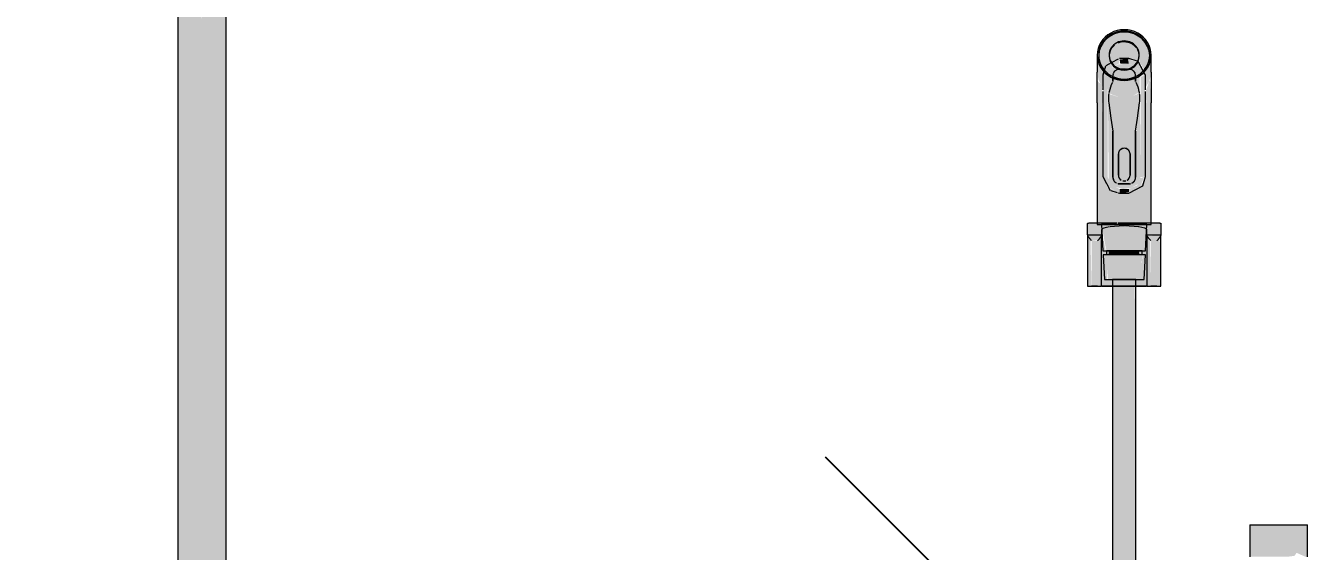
# Model space of a CAD drawing. Header units: metres. Extents: x 147 to 427, y -16 to 162.
# Drawn here: x 389.486 to 390.15, y 0.531 to 0.803 of the extents above; entities that cross this region are included whole.
import ezdxf

# ---------------------------------------------------------------- set-up
doc = ezdxf.new("R2010")
doc.units = ezdxf.units.M
for name, color, linetype, lineweight in [('A-ANNO-DIMS', 7, 'Continuous', 5), ('A-ANNO-DIMS-50', 7, 'Continuous', 5), ('P-PIPE', 7, 'Continuous', 5), ('P-SANR-FIXT', 7, 'Continuous', 5)]:
    doc.layers.add(name, color=color, linetype=linetype, lineweight=lineweight)
doc.styles.add('Century Gothic', font='GOTHIC.TTF', dxfattribs={"height": 0.05})
doc.styles.add('Century Gothic_1', font='GOTHIC.TTF', dxfattribs={"height": 0.075})
doc.dimstyles.new('Setores_1_5', dxfattribs={"dimscale": 0.3048, "dimtxt": 0.078313, "dimasz": 0.520833, "dimexe": 0.393701, "dimexo": 0.246063, "dimgap": 0.287073, "dimtad": 1, "dimrnd": 0.01, "dimzin": 0, "dimdsep": 46, "dimtxsty": 'Century Gothic_1', "dimblk1": 'OBLIQUE', "dimblk2": 'OBLIQUE', "dimsah": 1, "dimcen": 0.09, "dimazin": 0, "dimtfac": 1, "dimtdec": 4, "dimtix": 1, "dimtmove": 0, "dimatfit": 3, "dimfxl": 1, "dimtvp": 1, "dimtolj": 1, "dimtzin": 0, "dimarcsym": 2})
doc.dimstyles.new('Setores_1_mm', dxfattribs={"dimscale": 0.3048, "dimtxt": 0.052208, "dimasz": 0.520833, "dimexe": 0.393701, "dimexo": 0.246063, "dimgap": 0.287073, "dimtad": 1, "dimrnd": 0.01, "dimzin": 0, "dimdsep": 46, "dimtxsty": 'Century Gothic', "dimblk1": 'OBLIQUE', "dimblk2": 'OBLIQUE', "dimsah": 1, "dimcen": 0.09, "dimazin": 0, "dimtfac": 1, "dimtdec": 4, "dimtix": 1, "dimtmove": 0, "dimatfit": 3, "dimfxl": 1, "dimtvp": 1, "dimtolj": 1, "dimtzin": 0, "dimarcsym": 2})

# ---------------------------------------------------------------- blocks, each defined once
blk = doc.blocks.new('UT_Ducha higiênica - UT_Ducha higiênica-V228-HH')
at = {"layer": 'P-SANR-FIXT', "true_color": 0xf0f1f7, "transparency": 33554598}
h = blk.add_hatch(color=7, dxfattribs=at)
h.paths.add_polyline_path([(-163.13007, 0.77477), (-163.12466, 0.77591), (-163.12748, 0.7753), (-163.13209, 0.77523), (-163.13469, 0.77587), (-163.13126, 0.77492)])
h.paths.add_polyline_path([(-163.14038, 0.77913), (-163.1404, 0.77981), (-163.14219, 0.7827), (-163.14292, 0.78471), (-163.14311, 0.78931), (-163.14219, 0.79264), (-163.14044, 0.79547), (-163.13788, 0.79783), (-163.13481, 0.79943), (-163.13209, 0.80011), (-163.12804, 0.80011), (-163.12505, 0.79932), (-163.12173, 0.79745), (-163.11932, 0.79502), (-163.11823, 0.7933), (-163.117, 0.78915), (-163.11691, 0.78688), (-163.11794, 0.7827), (-163.11607, 0.78793), (-163.11737, 0.7932), (-163.1186, 0.79532), (-163.12149, 0.79818), (-163.12466, 0.79994), (-163.12804, 0.80083), (-163.13211, 0.80083), (-163.13559, 0.79989), (-163.13864, 0.79818), (-163.1408, 0.79621), (-163.14285, 0.79301), (-163.14387, 0.78931), (-163.14399, 0.78741), (-163.14285, 0.78284), (-163.14105, 0.77995), (-163.1404, 0.77915)])
h.paths.add_polyline_path([(-163.13684, 0.7843), (-163.13209, 0.78599), (-163.12616, 0.78542), (-163.1233, 0.78476), (-163.12232, 0.78746), (-163.12252, 0.78886), (-163.12391, 0.79184), (-163.12616, 0.79377), (-163.13007, 0.79475), (-163.13397, 0.79377), (-163.13683, 0.79108), (-163.13783, 0.78776), (-163.13696, 0.78471)])
h = blk.add_hatch(color=7, dxfattribs=at)
h.paths.add_polyline_path([(-163.13007, 0.77549), (-163.12454, 0.77673), (-163.12419, 0.77731), (-163.12465, 0.77903), (-163.12644, 0.78051), (-163.12764, 0.78048), (-163.13007, 0.78007), (-163.13422, 0.78029), (-163.13565, 0.77862), (-163.13594, 0.77687), (-163.13136, 0.77565), (-163.13027, 0.77551)])
h.paths.add_polyline_path([(-163.14007, 0.77992), (-163.13788, 0.7839), (-163.13726, 0.78471), (-163.13788, 0.78741), (-163.13683, 0.7916), (-163.13326, 0.79456), (-163.13189, 0.79502), (-163.12664, 0.79447), (-163.1251, 0.79329), (-163.12303, 0.79063), (-163.12225, 0.78741), (-163.12225, 0.7839), (-163.1213, 0.78301), (-163.11973, 0.78032), (-163.11794, 0.78321), (-163.11728, 0.78471), (-163.1171, 0.78931), (-163.11771, 0.7916), (-163.11974, 0.79502), (-163.12212, 0.79723), (-163.12477, 0.7987), (-163.12804, 0.7996), (-163.13209, 0.7996), (-163.13559, 0.79861), (-163.13801, 0.79723), (-163.14082, 0.7945), (-163.14219, 0.79213), (-163.14304, 0.78931), (-163.14323, 0.78741), (-163.14219, 0.78321), (-163.1404, 0.78032)])
for points in [[(-163.12071, 0.79621), (-163.12071, 0.79672), (-163.12532, 0.79943), (-163.12804, 0.80011), (-163.13232, 0.80008), (-163.13559, 0.79912), (-163.13788, 0.79783), (-163.13643, 0.79828), (-163.13209, 0.7996), (-163.12804, 0.7996), (-163.12477, 0.7987), (-163.12212, 0.79723), (-163.12102, 0.79643)], [(-163.12804, 0.78343), (-163.12764, 0.78343), (-163.12804, 0.78599), (-163.13249, 0.78569), (-163.13209, 0.78343), (-163.12919, 0.78343)], [(-163.13863, 0.72468), (-163.13863, 0.77731), (-163.14113, 0.77734), (-163.14074, 0.72477), (-163.13928, 0.72468)], [(-163.1384, 0.77788), (-163.13871, 0.77862), (-163.13863, 0.77805)], [(-163.13553, 0.78218), (-163.13513, 0.78266), (-163.13623, 0.78301), (-163.13559, 0.78222)], [(-163.12712, 0.78068), (-163.12471, 0.78222), (-163.12549, 0.78222), (-163.12819, 0.78083), (-163.13349, 0.78138), (-163.13188, 0.78075), (-163.12764, 0.78075)], [(-163.1246, 0.78218), (-163.1233, 0.78374), (-163.12392, 0.78374), (-163.12465, 0.7822)], [(-163.12174, 0.77788), (-163.11993, 0.77957), (-163.12046, 0.77943), (-163.12177, 0.77796)], [(-163.1215, 0.72468), (-163.119, 0.72488), (-163.11934, 0.77742), (-163.1215, 0.77664), (-163.1215, 0.72468)], [(-163.13007, 0.7165), (-163.12764, 0.71685), (-163.12764, 0.71856), (-163.13249, 0.71856), (-163.13249, 0.7165), (-163.13098, 0.7165)], [(-163.13269, 0.7), (-163.11607, 0.70048), (-163.11655, 0.70094), (-163.14407, 0.70048), (-163.14359, 0.7), (-163.13326, 0.7)], [(-163.11864, 0.69783), (-163.11859, 0.7), (-163.14176, 0.69953), (-163.14144, 0.69786), (-163.13839, 0.69872), (-163.13269, 0.69925), (-163.12273, 0.69888), (-163.1187, 0.69786)], [(-163.14902, 0.66817), (-163.14702, 0.66817), (-163.14754, 0.6923), (-163.14902, 0.69391), (-163.14902, 0.69092)], [(-163.14384, 0.66817), (-163.14384, 0.69166), (-163.14702, 0.69166), (-163.14702, 0.66817)], [(-163.14384, 0.66817), (-163.14184, 0.66817), (-163.14239, 0.69351), (-163.14384, 0.69092)], [(-163.14184, 0.66817), (-163.13607, 0.66817), (-163.13612, 0.67161), (-163.13898, 0.67161), (-163.13898, 0.68434), (-163.13806, 0.68434), (-163.13839, 0.68639), (-163.13966, 0.6865), (-163.14184, 0.69738), (-163.14184, 0.68639)], [(-163.11829, 0.66817), (-163.11872, 0.69738), (-163.12086, 0.68639), (-163.12208, 0.68639), (-163.12174, 0.68434), (-163.12058, 0.68434), (-163.12164, 0.67161), (-163.12407, 0.67161), (-163.12407, 0.66817), (-163.11859, 0.66817)], [(-163.11829, 0.66817), (-163.11629, 0.66817), (-163.11681, 0.6923), (-163.11829, 0.69391), (-163.11829, 0.69092)], [(-163.11311, 0.66817), (-163.11311, 0.69166), (-163.11629, 0.69166), (-163.11629, 0.66817)], [(-163.11311, 0.66817), (-163.11111, 0.66817), (-163.11166, 0.69351), (-163.11311, 0.69092)], [(-163.13806, 0.68434), (-163.13007, 0.68434), (-163.13007, 0.68639), (-163.13806, 0.68639)], [(-163.12582, 0.68434), (-163.12208, 0.68434), (-163.12233, 0.68639), (-163.13007, 0.68639), (-163.13004, 0.68434), (-163.12584, 0.68434)]]:
    blk.add_hatch(color=7, dxfattribs=at).paths.add_polyline_path(points)
h = blk.add_hatch(color=7, dxfattribs=at)
h.paths.add_polyline_path([(-163.13007, 0.77498), (-163.12471, 0.77615), (-163.12699, 0.77587), (-163.13209, 0.77574), (-163.13559, 0.77673), (-163.13105, 0.7751)])
h.paths.add_polyline_path([(-163.1402, 0.77957), (-163.1404, 0.78032), (-163.14219, 0.78321), (-163.14285, 0.78471), (-163.14202, 0.78231), (-163.1404, 0.77981)])
h.paths.add_polyline_path([(-163.11993, 0.77957), (-163.11794, 0.7827), (-163.11718, 0.78495), (-163.11794, 0.78321), (-163.11973, 0.78032), (-163.12007, 0.77992)])
h.paths.add_polyline_path([(-163.13783, 0.78776), (-163.13683, 0.79108), (-163.1339, 0.7938), (-163.13007, 0.79475), (-163.12616, 0.79377), (-163.1233, 0.79108), (-163.12454, 0.79276), (-163.12737, 0.79475), (-163.12804, 0.79502), (-163.13349, 0.79447), (-163.13503, 0.79329), (-163.13732, 0.79048), (-163.13788, 0.78793)])
h = blk.add_hatch(color=7, dxfattribs=at)
h.paths.add_polyline_path([(-163.13007, 0.76592), (-163.13007, 0.77477), (-163.13416, 0.7754), (-163.13594, 0.7761), (-163.13612, 0.77367), (-163.13789, 0.76827), (-163.13594, 0.76724), (-163.1328, 0.76625)])
h.paths.add_polyline_path([(-163.14113, 0.7712), (-163.14058, 0.77862), (-163.1408, 0.77964), (-163.14285, 0.78284), (-163.14362, 0.78471), (-163.14407, 0.78419), (-163.14352, 0.77551), (-163.14184, 0.77207)])
h = blk.add_hatch(color=7, dxfattribs=at)
h.paths.add_polyline_path([(-163.13863, 0.77731), (-163.1388, 0.77817), (-163.1404, 0.77909), (-163.1408, 0.77742), (-163.13928, 0.77732)])
h.paths.add_polyline_path([(-163.13823, 0.77827), (-163.13617, 0.78192), (-163.13566, 0.7823), (-163.13761, 0.784), (-163.13883, 0.78301), (-163.13978, 0.77956), (-163.13859, 0.77853)])
h.paths.add_polyline_path([(-163.1349, 0.78244), (-163.13249, 0.7837), (-163.13279, 0.78587), (-163.13645, 0.7839), (-163.13509, 0.78262)])
h = blk.add_hatch(color=7, dxfattribs=at)
h.paths.add_polyline_path([(-163.13007, 0.76592), (-163.12644, 0.76636), (-163.12223, 0.76861), (-163.12253, 0.76969), (-163.12419, 0.7754), (-163.12466, 0.77591), (-163.1284, 0.77498), (-163.13007, 0.77477), (-163.13007, 0.76625)])
h.paths.add_polyline_path([(-163.119, 0.7712), (-163.11741, 0.77369), (-163.11642, 0.77653), (-163.11607, 0.78135), (-163.11654, 0.78452), (-163.11909, 0.77995), (-163.11955, 0.77862), (-163.119, 0.77653), (-163.119, 0.77249)])
h = blk.add_hatch(color=7, dxfattribs=at)
h.paths.add_polyline_path([(-163.1215, 0.77731), (-163.11911, 0.77752), (-163.12033, 0.77908), (-163.1215, 0.77732)])
h.paths.add_polyline_path([(-163.1219, 0.77827), (-163.12017, 0.78017), (-163.12225, 0.7839), (-163.12333, 0.78371), (-163.12441, 0.7821), (-163.12306, 0.78106), (-163.122, 0.7785)])
h.paths.add_polyline_path([(-163.12515, 0.7824), (-163.124, 0.78361), (-163.12353, 0.78439), (-163.12764, 0.78569), (-163.12764, 0.78343), (-163.12595, 0.78273)])
h = blk.add_hatch(color=7, dxfattribs=at)
h.paths.add_polyline_path([(-163.13007, 0.71856), (-163.12629, 0.71911), (-163.12307, 0.72091), (-163.1215, 0.72483), (-163.12208, 0.77763), (-163.12419, 0.7754), (-163.12402, 0.77367), (-163.1222, 0.76737), (-163.12247, 0.76009), (-163.12419, 0.74479), (-163.12465, 0.72296), (-163.12656, 0.72143), (-163.12764, 0.72124), (-163.13422, 0.7217), (-163.13548, 0.72296), (-163.13594, 0.72468), (-163.13621, 0.75006), (-163.13801, 0.76478), (-163.1376, 0.76969), (-163.13594, 0.7754), (-163.1364, 0.77653), (-163.13863, 0.77731), (-163.13806, 0.7233), (-163.13683, 0.72035), (-163.1311, 0.71856)])
h.paths.add_polyline_path([(-163.12419, 0.77687), (-163.1219, 0.77827), (-163.12345, 0.7817), (-163.12465, 0.78214), (-163.12616, 0.78039), (-163.1252, 0.77974), (-163.12428, 0.778), (-163.12419, 0.77716)])
h.paths.add_polyline_path([(-163.13594, 0.77687), (-163.13548, 0.77903), (-163.13369, 0.78051), (-163.13349, 0.78087), (-163.13683, 0.78164), (-163.13806, 0.77815), (-163.13643, 0.77706)])
h.paths.add_polyline_path([(-163.13209, 0.78083), (-163.127, 0.7814), (-163.12515, 0.7824), (-163.12804, 0.78343), (-163.13352, 0.78301), (-163.13467, 0.78222), (-163.13265, 0.78106), (-163.13249, 0.78099)])
h = blk.add_hatch(color=7, dxfattribs=at)
h.paths.add_polyline_path([(-163.13594, 0.77635), (-163.13643, 0.77706), (-163.1364, 0.77653)])
h.paths.add_polyline_path([(-163.12419, 0.77635), (-163.12174, 0.77788), (-163.122, 0.7782), (-163.12419, 0.77653)])
h = blk.add_hatch(color=7, dxfattribs=at)
h.paths.add_polyline_path([(-163.14405, 0.7631), (-163.14113, 0.7631), (-163.14154, 0.7717), (-163.14248, 0.77316), (-163.14343, 0.77401), (-163.14403, 0.77475), (-163.14403, 0.76625)])
h.paths.add_polyline_path([(-163.13284, 0.7631), (-163.13007, 0.7631), (-163.13007, 0.76592), (-163.13397, 0.76647), (-163.13793, 0.76768), (-163.13789, 0.7631), (-163.13326, 0.7631)])
h = blk.add_hatch(color=7, dxfattribs=at)
h.paths.add_polyline_path([(-163.11608, 0.7631), (-163.11661, 0.77391), (-163.1169, 0.77487), (-163.119, 0.76903), (-163.11859, 0.7631), (-163.11612, 0.7631)])
h.paths.add_polyline_path([(-163.12656, 0.7631), (-163.12207, 0.7631), (-163.12224, 0.76827), (-163.12394, 0.76734), (-163.12733, 0.76625), (-163.13007, 0.76592), (-163.13007, 0.7631), (-163.1273, 0.7631)])
h = blk.add_hatch(color=7, dxfattribs=at)
h.paths.add_polyline_path([(-163.13706, 0.70094), (-163.13007, 0.70094), (-163.13007, 0.7165), (-163.13369, 0.71706), (-163.13871, 0.71913), (-163.14113, 0.72488), (-163.14154, 0.7631), (-163.14405, 0.7631), (-163.14359, 0.70094), (-163.13707, 0.70094)])
h.paths.add_polyline_path([(-163.13007, 0.72124), (-163.13007, 0.7631), (-163.13806, 0.7631), (-163.13594, 0.74479), (-163.13548, 0.72296), (-163.13358, 0.72143), (-163.13249, 0.72124), (-163.13125, 0.72124)])
h = blk.add_hatch(color=7, dxfattribs=at)
h.paths.add_polyline_path([(-163.11909, 0.72483), (-163.11939, 0.72466), (-163.11911, 0.72478)])
h.paths.add_polyline_path([(-163.11654, 0.70094), (-163.11607, 0.70142), (-163.11654, 0.7631), (-163.119, 0.7631), (-163.11941, 0.72403), (-163.12229, 0.71852), (-163.12764, 0.7165), (-163.13007, 0.7165), (-163.13001, 0.70094), (-163.11654, 0.70094)])
h.paths.add_polyline_path([(-163.12764, 0.72124), (-163.12592, 0.7217), (-163.12465, 0.72296), (-163.12419, 0.72468), (-163.12393, 0.75006), (-163.12224, 0.7631), (-163.13007, 0.7631), (-163.13007, 0.72124), (-163.12889, 0.72124)])
h = blk.add_hatch(color=7, dxfattribs=at)
h.paths.add_polyline_path([(-163.13249, 0.7163), (-163.13839, 0.71961), (-163.13701, 0.71817), (-163.13269, 0.71638)])
h.paths.add_polyline_path([(-163.13249, 0.7165), (-163.13269, 0.71864), (-163.13707, 0.72091), (-163.13863, 0.72468), (-163.14074, 0.72466), (-163.13741, 0.71878), (-163.13269, 0.71659)])
h = blk.add_hatch(color=7, dxfattribs=at)
h.paths.add_polyline_path([(-163.122, 0.71911), (-163.11973, 0.72474), (-163.12174, 0.7241), (-163.1233, 0.72035), (-163.12764, 0.71856), (-163.12745, 0.71659), (-163.12207, 0.71908)])
h.paths.add_polyline_path([(-163.12764, 0.7163), (-163.12123, 0.71958), (-163.122, 0.71911), (-163.12745, 0.7164)])
h = blk.add_hatch(color=7, dxfattribs=at)
h.paths.add_polyline_path([(-163.14195, 0.69464), (-163.14184, 0.69464), (-163.14219, 0.7), (-163.14407, 0.70048), (-163.14407, 0.70094), (-163.14902, 0.70061), (-163.14902, 0.69464), (-163.14219, 0.69464)])
h.paths.add_polyline_path([(-163.11805, 0.69464), (-163.11111, 0.69464), (-163.11111, 0.70061), (-163.11607, 0.70094), (-163.11654, 0.7), (-163.11837, 0.69953), (-163.11829, 0.69738), (-163.11818, 0.69464)])
h = blk.add_hatch(color=7, dxfattribs=at)
h.paths.add_polyline_path([(-163.13326, 0.66817), (-163.13007, 0.66817), (-163.13007, 0.68434), (-163.13955, 0.68434), (-163.13849, 0.67161), (-163.13607, 0.67161), (-163.13583, 0.66817), (-163.13407, 0.66817)])
h.paths.add_polyline_path([(-163.13307, 0.68639), (-163.13007, 0.68639), (-163.13007, 0.6993), (-163.13927, 0.69858), (-163.14144, 0.69751), (-163.13927, 0.68639), (-163.13311, 0.68639)])
h = blk.add_hatch(color=7, dxfattribs=at)
h.paths.add_polyline_path([(-163.12634, 0.66817), (-163.12407, 0.66817), (-163.12402, 0.67161), (-163.12116, 0.67161), (-163.12086, 0.68434), (-163.13007, 0.68434), (-163.13006, 0.66817), (-163.12702, 0.66817)])
h.paths.add_polyline_path([(-163.12233, 0.68639), (-163.12047, 0.6865), (-163.1187, 0.69786), (-163.12174, 0.69872), (-163.12745, 0.69925), (-163.13007, 0.69894), (-163.13004, 0.68639), (-163.12273, 0.68639)])
h = blk.add_hatch(color=7, dxfattribs=at)
h.paths.add_polyline_path([(-163.14702, 0.69166), (-163.14343, 0.69217), (-163.14219, 0.69453), (-163.14895, 0.69426), (-163.14741, 0.69214)])
h.paths.add_polyline_path([(-163.11311, 0.69166), (-163.11139, 0.69453), (-163.11806, 0.69398), (-163.11629, 0.69166)])
at = {"layer": 'P-SANR-FIXT', "true_color": 0xf4f4f4, "transparency": 33554598}
h = blk.add_hatch(color=7, dxfattribs=at)
h.paths.add_polyline_path([(-163.13607, 0.1), (-163.12407, 0.1), (-163.12462, 0.1875), (-163.13607, 0.1875), (-163.13607, 0.12592)])
h.paths.add_polyline_path([(-163.12518, 0.2125), (-163.12407, 0.2125), (-163.12457, 0.66817), (-163.13607, 0.66817), (-163.13572, 0.2125), (-163.12531, 0.2125)])
for points in [[(-163.05757, 0.52784), (-163.05007, 0.52784), (-163.05007, 0.54431), (-163.06498, 0.54431), (-163.06453, 0.52784), (-163.05798, 0.52784)], [(-163.04527, 0.52784), (-163.04184, 0.52825), (-163.04075, 0.52984), (-163.03624, 0.52784), (-163.03515, 0.52784), (-163.03515, 0.54431), (-163.05007, 0.54431), (-163.05007, 0.52784), (-163.04555, 0.52784)]]:
    blk.add_hatch(color=7, dxfattribs=at).paths.add_polyline_path(points)
at = {"layer": 'P-SANR-FIXT'}
for p, q in [((-163.14407, 0.78793), (-163.14407, 0.77907)), ((-163.13788, 0.78793), (-163.13788, 0.78741)), ((-163.12225, 0.78741), (-163.12225, 0.78793)), ((-163.11607, 0.77907), (-163.11607, 0.78793)), ((-163.13249, 0.78075), (-163.12764, 0.78075)), ((-163.14407, 0.7631), (-163.14407, 0.7)), ((-163.11607, 0.7), (-163.11607, 0.7631)), ((-163.14902, 0.69464), (-163.14902, 0.70061)), ((-163.14702, 0.70094), (-163.14407, 0.70094)), ((-163.14407, 0.7), (-163.13007, 0.7)), ((-163.14184, 0.7), (-163.14113, 0.68639)), ((-163.14154, 0.69781), (-163.14184, 0.69738)), ((-163.13007, 0.7), (-163.11607, 0.7)), ((-163.119, 0.68639), (-163.11829, 0.7)), ((-163.11829, 0.69738), (-163.11859, 0.69781)), ((-163.11607, 0.70094), (-163.11311, 0.70094)), ((-163.11111, 0.70061), (-163.11111, 0.69464)), ((-163.14902, 0.69464), (-163.14902, 0.69459)), ((-163.14902, 0.69464), (-163.14184, 0.69464)), ((-163.14902, 0.69453), (-163.14902, 0.66817)), ((-163.14184, 0.69738), (-163.14184, 0.69464)), ((-163.14184, 0.69459), (-163.14184, 0.69464)), ((-163.14184, 0.66817), (-163.14184, 0.69453)), ((-163.11829, 0.69464), (-163.11829, 0.69738)), ((-163.11829, 0.69464), (-163.11829, 0.69459)), ((-163.11829, 0.69464), (-163.11111, 0.69464)), ((-163.11829, 0.69453), (-163.11829, 0.66817)), ((-163.11111, 0.69459), (-163.11111, 0.69464)), ((-163.11111, 0.66817), (-163.11111, 0.69453)), ((-163.14113, 0.68639), (-163.13007, 0.68639)), ((-163.14102, 0.68434), (-163.14036, 0.67161)), ((-163.13007, 0.68434), (-163.14102, 0.68434)), ((-163.13929, 0.68639), (-163.13929, 0.68434)), ((-163.13007, 0.68639), (-163.119, 0.68639)), ((-163.11911, 0.68434), (-163.13007, 0.68434)), ((-163.12084, 0.68434), (-163.12084, 0.68639)), ((-163.11978, 0.67161), (-163.11911, 0.68434)), ((-163.14036, 0.67161), (-163.13007, 0.67161)), ((-163.13607, 0.67161), (-163.13607, 0.1)), ((-163.13007, 0.67161), (-163.11978, 0.67161)), ((-163.12407, 0.1), (-163.12407, 0.67161)), ((-163.14902, 0.66817), (-163.14702, 0.66817)), ((-163.14384, 0.66817), (-163.14702, 0.66817)), ((-163.14384, 0.66817), (-163.14184, 0.66817)), ((-163.13608, 0.66817), (-163.14184, 0.66817)), ((-163.11829, 0.66817), (-163.12406, 0.66817)), ((-163.11829, 0.66817), (-163.11629, 0.66817)), ((-163.11311, 0.66817), (-163.11629, 0.66817)), ((-163.11311, 0.66817), (-163.11111, 0.66817)), ((-163.06498, 0.54431), (-163.06498, 0.52784)), ((-163.06498, 0.54431), (-163.05007, 0.54431)), ((-163.05007, 0.54431), (-163.03515, 0.54431)), ((-163.03515, 0.52784), (-163.03515, 0.54431))]:
    blk.add_line(p, q, dxfattribs=at)
at = {"layer": 'P-SANR-FIXT', "color": 253, "true_color": 0x9c9ca0}
for p, q in [((-163.13687, 0.78382), (-163.13965, 0.78234)), ((-163.13326, 0.78573), (-163.1365, 0.78401)), ((-163.12764, 0.78614), (-163.13249, 0.78614)), ((-163.12327, 0.78481), (-163.12764, 0.78614)), ((-163.1202, 0.77976), (-163.12281, 0.78467)), ((-163.14057, 0.77936), (-163.14113, 0.77752)), ((-163.14113, 0.77752), (-163.14113, 0.76988)), ((-163.1397, 0.78219), (-163.14031, 0.78021)), ((-163.13594, 0.77731), (-163.13594, 0.77721)), ((-163.119, 0.77752), (-163.11982, 0.77905)), ((-163.119, 0.76988), (-163.119, 0.77752)), ((-163.13594, 0.77413), (-163.13594, 0.7761)), ((-163.13594, 0.7757), (-163.13594, 0.77413)), ((-163.12419, 0.7761), (-163.12419, 0.77413)), ((-163.12419, 0.77413), (-163.12419, 0.7757)), ((-163.14113, 0.76903), (-163.14113, 0.76648)), ((-163.14113, 0.76625), (-163.14113, 0.72488)), ((-163.119, 0.76648), (-163.119, 0.76903)), ((-163.119, 0.72488), (-163.119, 0.76625)), ((-163.13594, 0.74841), (-163.13594, 0.72451)), ((-163.13594, 0.72468), (-163.13594, 0.74841)), ((-163.12419, 0.72451), (-163.12419, 0.74841)), ((-163.12419, 0.74841), (-163.12419, 0.72468)), ((-163.13308, 0.73668), (-163.13308, 0.73659)), ((-163.13308, 0.72567), (-163.13308, 0.73668)), ((-163.13308, 0.73659), (-163.13308, 0.72559)), ((-163.12705, 0.73659), (-163.12705, 0.73668)), ((-163.12705, 0.73668), (-163.12705, 0.72567)), ((-163.12705, 0.72559), (-163.12705, 0.73659)), ((-163.14113, 0.72488), (-163.13732, 0.71773)), ((-163.13701, 0.71764), (-163.13366, 0.71662)), ((-163.12764, 0.72124), (-163.13249, 0.72124)), ((-163.13249, 0.72114), (-163.13128, 0.72115)), ((-163.13124, 0.72115), (-163.13007, 0.72116)), ((-163.13007, 0.72116), (-163.12889, 0.72115)), ((-163.12885, 0.72115), (-163.12764, 0.72114)), ((-163.13326, 0.7165), (-163.13249, 0.71626)), ((-163.13249, 0.71626), (-163.12764, 0.71626)), ((-163.14407, 0.7), (-163.14219, 0.7)), ((-163.14359, 0.70094), (-163.14221, 0.70094)), ((-163.14219, 0.70094), (-163.14, 0.70094)), ((-163.13401, 0.7), (-163.14184, 0.7)), ((-163.13996, 0.70094), (-163.13711, 0.70094)), ((-163.13706, 0.70094), (-163.13374, 0.70094)), ((-163.13007, 0.7), (-163.13356, 0.7)), ((-163.13326, 0.70094), (-163.13012, 0.70094)), ((-163.11829, 0.7), (-163.13007, 0.7)), ((-163.13001, 0.70094), (-163.12644, 0.70094)), ((-163.1264, 0.70094), (-163.12307, 0.70094)), ((-163.12303, 0.70094), (-163.12017, 0.70094)), ((-163.12014, 0.70094), (-163.11795, 0.70094)), ((-163.11794, 0.7), (-163.11607, 0.7)), ((-163.11792, 0.70094), (-163.11655, 0.70094)), ((-163.14902, 0.66817), (-163.14702, 0.66817)), ((-163.14702, 0.66817), (-163.14384, 0.66817)), ((-163.14144, 0.66817), (-163.13607, 0.66817)), ((-163.12407, 0.66817), (-163.1187, 0.66817)), ((-163.11629, 0.66817), (-163.11311, 0.66817)), ((-163.11311, 0.66817), (-163.11111, 0.66817))]:
    blk.add_line(p, q, dxfattribs=at)
at = {"layer": 'P-SANR-FIXT', "color": 254, "true_color": 0xd2d3d8}
for p, q in [((-163.12419, 0.77721), (-163.12419, 0.77731)), ((-163.14902, 0.69459), (-163.14902, 0.69453)), ((-163.11829, 0.69459), (-163.11829, 0.69453))]:
    blk.add_line(p, q, dxfattribs=at)
at = {"layer": 'P-SANR-FIXT', "color": 254, "true_color": 0xd5d5d6}
for p, q in [((-163.14189, 0.7), (-163.13007, 0.7)), ((-163.13401, 0.7), (-163.14184, 0.7)), ((-163.13007, 0.7), (-163.13356, 0.7)), ((-163.13007, 0.7), (-163.11824, 0.7)), ((-163.11829, 0.7), (-163.13007, 0.7))]:
    blk.add_line(p, q, dxfattribs=at)
at = {"layer": 'P-SANR-FIXT', "color": 253, "true_color": 0x9e9e9e}
for p, q in [((-163.12745, 0.69925), (-163.13007, 0.6993)), ((-163.13965, 0.68639), (-163.13854, 0.68639)), ((-163.13852, 0.68434), (-163.13955, 0.68434)), ((-163.13007, 0.68639), (-163.13929, 0.68639)), ((-163.13007, 0.68434), (-163.13929, 0.68434)), ((-163.12084, 0.68639), (-163.13007, 0.68639)), ((-163.12084, 0.68434), (-163.13007, 0.68434)), ((-163.12058, 0.68434), (-163.12161, 0.68434)), ((-163.12159, 0.68639), (-163.12049, 0.68639)), ((-163.13898, 0.67161), (-163.13674, 0.67161)), ((-163.13007, 0.67161), (-163.13607, 0.67161)), ((-163.12407, 0.67161), (-163.13007, 0.67161)), ((-163.1234, 0.67161), (-163.12116, 0.67161)), ((-163.1353, 0.66817), (-163.13587, 0.66817)), ((-163.13435, 0.66817), (-163.13529, 0.66817)), ((-163.13311, 0.66817), (-163.13434, 0.66817)), ((-163.13164, 0.66817), (-163.13307, 0.66817)), ((-163.13007, 0.66817), (-163.13163, 0.66817)), ((-163.12851, 0.66817), (-163.13006, 0.66817)), ((-163.12707, 0.66817), (-163.1285, 0.66817)), ((-163.12579, 0.66817), (-163.12702, 0.66817)), ((-163.12484, 0.66817), (-163.12578, 0.66817)), ((-163.12427, 0.66817), (-163.12484, 0.66817)), ((-163.06498, 0.54431), (-163.05007, 0.54431)), ((-163.05007, 0.54431), (-163.04446, 0.54431)), ((-163.04436, 0.54431), (-163.03515, 0.54431))]:
    blk.add_line(p, q, dxfattribs=at)
at = {"layer": 'P-SANR-FIXT', "color": 254, "true_color": 0xe5e6ec}
for p, q in [((-163.14184, 0.69453), (-163.14184, 0.69459)), ((-163.11111, 0.69453), (-163.11111, 0.69459))]:
    blk.add_line(p, q, dxfattribs=at)
at = {"layer": 'P-SANR-FIXT', "color": 254, "true_color": 0xd5d5d5}
for p, q in [((-163.13854, 0.68639), (-163.13007, 0.68639)), ((-163.13007, 0.68434), (-163.13852, 0.68434)), ((-163.13007, 0.68639), (-163.13806, 0.68639)), ((-163.13007, 0.68434), (-163.13806, 0.68434)), ((-163.13007, 0.68639), (-163.12159, 0.68639)), ((-163.12208, 0.68639), (-163.13007, 0.68639)), ((-163.12208, 0.68434), (-163.13007, 0.68434)), ((-163.12161, 0.68434), (-163.13007, 0.68434)), ((-163.13655, 0.67161), (-163.13384, 0.67161)), ((-163.13007, 0.67161), (-163.13607, 0.67161)), ((-163.13362, 0.67161), (-163.13007, 0.67161)), ((-163.12407, 0.67161), (-163.13007, 0.67161)), ((-163.13007, 0.67161), (-163.12359, 0.67161))]:
    blk.add_line(p, q, dxfattribs=at)
at = {"layer": 'P-SANR-FIXT', "color": 254, "true_color": 0xd3d4d7}
for p, q in [((-163.13586, 0.66817), (-163.13527, 0.66817)), ((-163.13526, 0.66817), (-163.13431, 0.66817)), ((-163.13431, 0.66817), (-163.13326, 0.66817)), ((-163.13306, 0.66817), (-163.13163, 0.66817)), ((-163.13162, 0.66817), (-163.13007, 0.66817)), ((-163.13006, 0.66817), (-163.12852, 0.66817)), ((-163.12851, 0.66817), (-163.12707, 0.66817)), ((-163.12702, 0.66817), (-163.12583, 0.66817)), ((-163.12582, 0.66817), (-163.12487, 0.66817)), ((-163.12487, 0.66817), (-163.12427, 0.66817))]:
    blk.add_line(p, q, dxfattribs=at)
at = {"layer": 'P-SANR-FIXT', "flags": 128}
for points in [[(-163.14407, 0.7631), (-163.14407, 0.77401), (-163.14407, 0.77907)], [(-163.11607, 0.77907), (-163.11607, 0.77161), (-163.11607, 0.7631)], [(-163.14902, 0.70061), (-163.14897, 0.70068), (-163.14882, 0.70075), (-163.14859, 0.70082), (-163.14827, 0.70087), (-163.14789, 0.70091), (-163.14747, 0.70093), (-163.14702, 0.70094)], [(-163.11311, 0.70094), (-163.11267, 0.70093), (-163.11224, 0.70091), (-163.11186, 0.70087), (-163.11155, 0.70082), (-163.11131, 0.70075), (-163.11116, 0.70068), (-163.11111, 0.70061)]]:
    blk.add_lwpolyline(points, dxfattribs=at)
at = {"layer": 'P-SANR-FIXT', "color": 253, "true_color": 0x9c9ca0, "flags": 128}
for points in [[(-163.13806, 0.7631), (-163.13703, 0.75519), (-163.13594, 0.74841)], [(-163.12419, 0.74841), (-163.12311, 0.75519), (-163.12207, 0.7631)], [(-163.12764, 0.71626), (-163.12048, 0.72006), (-163.119, 0.72488)]]:
    blk.add_lwpolyline(points, dxfattribs=at)
at = {"layer": 'P-SANR-FIXT', "color": 253, "true_color": 0x9e9e9e, "flags": 128}
for points in [[(-163.1377, 0.69884), (-163.13927, 0.69858), (-163.14067, 0.69821), (-163.14151, 0.69783)], [(-163.13007, 0.6993), (-163.13269, 0.69925), (-163.13517, 0.69911), (-163.13741, 0.69888)], [(-163.12273, 0.69888), (-163.12496, 0.69911), (-163.12745, 0.69925)], [(-163.11863, 0.69783), (-163.11946, 0.69821), (-163.12086, 0.69858), (-163.12243, 0.69884)]]:
    blk.add_lwpolyline(points, dxfattribs=at)
at = {"layer": 'P-SANR-FIXT'}
for centre, major_axis, start_param, end_param in [((-163.13007, 0.78793), (0.014, 0), 1.570796, 4.712389), ((-163.13007, 0.78793), (0.01323, 0), 0, 3.141593), ((-163.13007, 0.78741), (0.01323, 0), 0.020863, 3.12073), ((-163.13007, 0.78793), (-0.014, 0), 1.570796, 4.712389), ((-163.13007, 0.78793), (0.00781, 0), 0, 3.141593), ((-163.13007, 0.78793), (-0.01323, 0), 0, 3.141593), ((-163.13007, 0.78793), (0.00781, 0), 3.141593, 6.283185), ((-163.13007, 0.78741), (0.00781, 0), 3.141593, 6.283185), ((-163.13007, 0.78741), (0.00781, 0), 0.138962, 0.384637)]:
    blk.add_ellipse(centre, major_axis=major_axis, ratio=0.939693, start_param=start_param, end_param=end_param, dxfattribs=at)
at = {"layer": 'P-SANR-FIXT', "color": 253, "true_color": 0x9c9ca0}
for centre, major_axis, ratio, start_param, end_param in [((-163.13007, 0.78741), (0.00781, 0), 0.939693, 2.25923, 3.050028), ((-163.13007, 0.78741), (0.00781, 0), 0.939693, 1.570796, 1.983198), ((-163.13007, 0.78741), (0.00781, 0), 0.939693, 0.653091, 1.308997), ((-163.13007, 0.78741), (0.00781, 0), 0.939693, 0.384637, 0.488256), ((-163.13007, 0.78741), (0.01323, 0), 0.939693, 3.141593, 3.363088), ((-163.13007, 0.78741), (0.00781, 0), 0.939693, 0.035343, 0.138962), ((-163.13007, 0.78741), (0.01323, 0), 0.939693, 6.06169, 6.283185), ((-163.13007, 0.78741), (0.01323, 0), 0.939693, 3.439365, 3.629056), ((-163.13007, 0.78741), (0.01323, 0), 0.939693, 3.665191, 3.897486), ((-163.13007, 0.78741), (0.01323, 0), 0.939693, 3.926991, 4.167927), ((-163.13249, 0.77731), (0.00345, 0), 0.996601, 2.93988, 3.141593), ((-163.13249, 0.77731), (0.00345, 0), 0.996601, 2.356194, 2.879793), ((-163.13249, 0.77731), (0.00345, 0), 0.996601, 1.797452, 1.832596), ((-163.12764, 0.77731), (0.00345, 0), 0.996601, 1.047198, 1.308997), ((-163.12764, 0.77731), (0.00345, 0), 0.996601, 0.261799, 0.785398), ((-163.12764, 0.77731), (0.00345, 0), 0.996601, 0, 0.201713), ((-163.13007, 0.78741), (0.01323, 0), 0.939693, 5.256851, 5.497787), ((-163.13007, 0.78741), (0.01323, 0), 0.939693, 5.527292, 5.759587), ((-163.13007, 0.78741), (0.01323, 0), 0.939693, 5.795722, 5.985413), ((-163.13007, 0.78741), (0.01323, 0), 0.939693, 4.18879, 4.43979), ((-163.13007, 0.78741), (0.01323, 0), 0.939693, 4.45059, 4.974188), ((-163.13007, 0.78741), (0.01323, 0), 0.939693, 4.984988, 5.235988), ((-163.13007, 0.73668), (0.00302, 0), 0.996601, 2.369047, 3.141593), ((-163.13007, 0.73659), (0.00302, 0), 0.996601, 2.879793, 3.141593), ((-163.13007, 0.73659), (0.00302, 0), 0.996601, 2.366713, 2.879793), ((-163.13007, 0.73668), (0.00302, 0), 0.996601, 0.785398, 2.356194), ((-163.13007, 0.73659), (0.00302, 0), 0.996601, 0.785398, 2.356194), ((-163.13007, 0.73668), (0.00302, 0), 0.996601, 0, 0.772546), ((-163.13007, 0.73659), (0.00302, 0), 0.996601, 0, 0.774879), ((-163.13249, 0.72468), (0.00345, 0), 0.996601, 3.141593, 3.926991), ((-163.13007, 0.72567), (0.00302, 0), 0.996601, 3.141593, 4.18879), ((-163.13007, 0.72559), (0.00302, 0), 0.996601, 3.141593, 4.18879), ((-163.13007, 0.72567), (0.00302, 0), 0.996601, 5.235988, 6.283185), ((-163.13007, 0.72559), (0.00302, 0), 0.996601, 5.235988, 6.283185), ((-163.12764, 0.72468), (0.00345, 0), 0.996601, 5.497787, 6.283185), ((-163.13249, 0.72468), (0.00345, 0), 0.996601, 3.97364, 4.18879), ((-163.13249, 0.72468), (0.00345, 0), 0.996601, 4.45059, 4.712389), ((-163.13007, 0.72567), (0.00302, 0), 0.996601, 4.45059, 4.974188), ((-163.13007, 0.72559), (0.00302, 0), 0.996601, 4.45059, 4.974188), ((-163.12764, 0.72468), (0.00345, 0), 0.996601, 4.712389, 4.974188), ((-163.12764, 0.72468), (0.00345, 0), 0.996601, 5.235988, 5.451138)]:
    blk.add_ellipse(centre, major_axis=major_axis, ratio=ratio, start_param=start_param, end_param=end_param, dxfattribs=at)
at = {"layer": 'P-SANR-FIXT', "color": 254, "true_color": 0xd2d3d8}
blk.add_ellipse((-163.13007, 0.78741), major_axis=(0.00781, 0), ratio=0.939693, start_param=1.308997, end_param=1.570796, dxfattribs=at)
at = {"layer": 'P-SANR-FIXT', "color": 253, "true_color": 0x9c9ca0}
for points in [[(-163.13586, 0.77792), (-163.13592, 0.77768), (-163.13594, 0.77745), (-163.13594, 0.77721)], [(-163.13522, 0.77926), (-163.13538, 0.77906), (-163.13552, 0.77884), (-163.13562, 0.77861)], [(-163.12546, 0.77982), (-163.12567, 0.77998), (-163.12611, 0.78027), (-163.12661, 0.78045), (-163.12687, 0.78051)], [(-163.12451, 0.77862), (-163.12462, 0.77884), (-163.12475, 0.77906), (-163.12491, 0.77926)], [(-163.12419, 0.77721), (-163.12419, 0.77745), (-163.12422, 0.77768), (-163.12427, 0.77792)], [(-163.13619, 0.77369), (-163.137, 0.77217), (-163.13757, 0.77057), (-163.13789, 0.76889)], [(-163.13819, 0.76632), (-163.13824, 0.76527), (-163.13819, 0.7642), (-163.13806, 0.7631)], [(-163.13804, 0.768), (-163.13812, 0.76746), (-163.13817, 0.76691), (-163.13819, 0.76635)], [(-163.13789, 0.76889), (-163.13793, 0.7687), (-163.13796, 0.76851), (-163.13799, 0.76831)], [(-163.12194, 0.76635), (-163.12197, 0.76691), (-163.12202, 0.76746), (-163.12209, 0.768)], [(-163.12207, 0.7631), (-163.12194, 0.7642), (-163.1219, 0.76527), (-163.12194, 0.76632)], [(-163.13594, 0.72451), (-163.13594, 0.72425), (-163.13588, 0.72373), (-163.13562, 0.72299), (-163.1352, 0.72234), (-163.13464, 0.72181), (-163.13421, 0.72155), (-163.13398, 0.72145)], [(-163.13327, 0.72121), (-163.13301, 0.72116), (-163.13275, 0.72114), (-163.13249, 0.72114)], [(-163.12764, 0.72114), (-163.12738, 0.72114), (-163.12712, 0.72116), (-163.12688, 0.72121)]]:
    blk.add_open_spline(points, degree=3, dxfattribs=at)
at = {"layer": 'P-SANR-FIXT', "color": 254, "true_color": 0xd2d3d8}
for points in [[(-163.13467, 0.77982), (-163.13488, 0.77965), (-163.13506, 0.77947), (-163.13522, 0.77926)], [(-163.12491, 0.77926), (-163.12507, 0.77947), (-163.12526, 0.77965), (-163.12546, 0.77982)]]:
    blk.add_open_spline(points, degree=3, dxfattribs=at)
at = {"layer": 'P-SANR-FIXT', "color": 253, "true_color": 0x9c9ca0}
for points, knots in [([(-163.13392, 0.78029), (-163.13401, 0.78025), (-163.13427, 0.78011), (-163.13452, 0.77994), (-163.13467, 0.77982)], [-0.7321429, -0.7321429, -0.7321429, -0.7321429, -0.6785714, -0.5714286, -0.5714286, -0.5714286, -0.5714286]), ([(-163.13326, 0.78051), (-163.13339, 0.78048), (-163.13361, 0.78042), (-163.13383, 0.78033), (-163.13392, 0.78029)], [-0.857395, -0.857395, -0.857395, -0.857395, -0.7857143, -0.7321429, -0.7321429, -0.7321429, -0.7321429]), ([(-163.12214, 0.76831), (-163.12217, 0.76851), (-163.1225, 0.77039), (-163.12313, 0.77217), (-163.12395, 0.77369)], [-0.5522464, -0.5522464, -0.5522464, -0.5522464, -0.5, -0.0444785, -0.0444785, -0.0444785, -0.0444785]), ([(-163.12616, 0.72145), (-163.1257, 0.72166), (-163.12513, 0.72209), (-163.12462, 0.72283), (-163.12429, 0.72353), (-163.12419, 0.72411), (-163.12419, 0.72451)], [0.2857143, 0.2857143, 0.2857143, 0.2857143, 0.5714286, 0.6785714, 0.7857143, 1, 1, 1, 1])]:
    blk.add_open_spline(points, degree=3, knots=knots, dxfattribs=at)
at = {"layer": 'P-SANR-FIXT'}
for points in [[(-163.13007, 0.78063), (-163.13047, 0.78063), (-163.13129, 0.78063), (-163.13209, 0.78062), (-163.13249, 0.78061)], [(-163.12764, 0.78061), (-163.12804, 0.78062), (-163.12885, 0.78063), (-163.12966, 0.78063), (-163.13007, 0.78063)]]:
    blk.add_open_spline(points, degree=3, dxfattribs=at)
for points, knots in [([(-163.14702, 0.69166), (-163.14715, 0.69182), (-163.14741, 0.69214), (-163.14772, 0.69253), (-163.14797, 0.69284), (-163.14814, 0.69307), (-163.14831, 0.69329), (-163.14847, 0.69351), (-163.14862, 0.69372), (-163.14875, 0.69391), (-163.14886, 0.6941), (-163.14898, 0.69432), (-163.14902, 0.69445), (-163.14902, 0.69453)], [0, 0, 0, 0, 0.142857, 0.285714, 0.357143, 0.428571, 0.5, 0.571429, 0.642857, 0.714286, 0.785714, 0.857143, 1, 1, 1, 1]), ([(-163.14184, 0.69453), (-163.14184, 0.69445), (-163.14188, 0.69432), (-163.142, 0.6941), (-163.14211, 0.69391), (-163.14224, 0.69372), (-163.14239, 0.69351), (-163.14255, 0.69329), (-163.14275, 0.69303), (-163.14294, 0.69278), (-163.14312, 0.69255), (-163.1434, 0.6922), (-163.14365, 0.6919), (-163.14384, 0.69166)], [0, 0, 0, 0, 0.142857, 0.214286, 0.285714, 0.357143, 0.428571, 0.5, 0.571429, 0.678571, 0.732143, 0.785714, 1, 1, 1, 1]), ([(-163.11629, 0.69166), (-163.11642, 0.69182), (-163.11668, 0.69214), (-163.117, 0.69253), (-163.11724, 0.69284), (-163.11742, 0.69307), (-163.11759, 0.69329), (-163.11774, 0.69351), (-163.11789, 0.69372), (-163.11802, 0.69391), (-163.11814, 0.6941), (-163.11825, 0.69432), (-163.11829, 0.69445), (-163.11829, 0.69453)], [0, 0, 0, 0, 0.142857, 0.285714, 0.357143, 0.428571, 0.5, 0.571429, 0.642857, 0.714286, 0.785714, 0.857143, 1, 1, 1, 1]), ([(-163.11111, 0.69453), (-163.11111, 0.69445), (-163.11115, 0.69432), (-163.11127, 0.6941), (-163.11138, 0.69391), (-163.11151, 0.69372), (-163.11166, 0.69351), (-163.11182, 0.69329), (-163.11202, 0.69303), (-163.11221, 0.69278), (-163.1124, 0.69255), (-163.11268, 0.6922), (-163.11292, 0.6919), (-163.11311, 0.69166)], [0, 0, 0, 0, 0.142857, 0.214286, 0.285714, 0.357143, 0.428571, 0.5, 0.571429, 0.678571, 0.732143, 0.785714, 1, 1, 1, 1])]:
    blk.add_open_spline(points, degree=3, knots=knots, dxfattribs=at)
blk = doc.blocks.new('DIMBLOCK147-HH')
at = {"layer": 'A-ANNO-DIMS-50', "lineweight": 25}
for p, q in [((389.30488, 2.1), (389.2255, 2.17937)), ((389.30488, 2.1), (389.38425, 2.02062)), ((389.30488, 0), (389.2255, 0.07938)), ((389.30488, 0), (389.38425, -0.07938))]:
    blk.add_line(p, q, dxfattribs=at)
at = {"layer": 'A-ANNO-DIMS-50'}
for p, q in [((389.30488, 2.1), (389.18488, 2.1)), ((389.30488, 0), (389.30488, 2.1)), ((389.30488, 2.1), (389.50258, 2.1)), ((389.30488, 0), (389.26763, 0)), ((389.30488, 0), (389.42488, 0))]:
    blk.add_line(p, q, dxfattribs=at)
at = {"layer": 'A-ANNO-DIMS-50', "color": 0, "insert": (389.12125, 0.88467), "char_height": 0.075, "width": 0.3967839, "attachment_point": 1, "rotation": 90, "line_spacing_factor": 0.984502, "style": 'Century Gothic_1'}
blk.add_mtext('2,10 m', dxfattribs=at)
blk = doc.blocks.new('_Oblique')
at = {"color": 0, "linetype": 'ByBlock', "lineweight": -2}
blk.add_line((-0.5, -0.5), (0.5, 0.5), dxfattribs=at)
blk = doc.blocks.new('DIMBLOCK154-HH')
at = {"layer": 'A-ANNO-DIMS-50', "lineweight": 25}
for p, q in [((389.98016, 0.5), (389.90078, 0.57938)), ((389.98016, 0.5), (390.05953, 0.42063)), ((389.98016, 0), (389.90078, 0.07938)), ((389.98016, 0), (390.05953, -0.07938))]:
    blk.add_line(p, q, dxfattribs=at)
at = {"layer": 'A-ANNO-DIMS-50'}
for p, q in [((389.98016, 0.5), (389.86016, 0.5)), ((389.98016, 0), (389.98016, 0.5)), ((389.98016, 0.5), (390.06053, 0.5)), ((389.98016, 0), (389.94291, 0)), ((389.98016, 0), (390.10016, 0))]:
    blk.add_line(p, q, dxfattribs=at)
at = {"layer": 'A-ANNO-DIMS-50', "color": 0, "insert": (389.82857, 0.13978), "char_height": 0.05, "width": 0.2645226, "attachment_point": 1, "rotation": 90, "line_spacing_factor": 0.984502, "style": 'Century Gothic'}
blk.add_mtext('0,50 m', dxfattribs=at)

msp = doc.modelspace()

# ---------------------------------------------------------------- hatches: boundary and pattern name
at = {"layer": 'P-PIPE', "true_color": 0x00ffff}
for points in [[(389.56508, 0.26739), (389.57758, 0.26739), (389.57748, 1.13755), (389.56508, 1.13755), (389.56508, 0.26739)], [(389.58088, 0.26739), (389.59008, 0.26739), (389.58961, 1.13755), (389.57758, 1.13755), (389.57765, 0.26739), (389.58081, 0.26739)]]:
    msp.add_hatch(color=4, dxfattribs=at).paths.add_polyline_path(points)

# ---------------------------------------------------------------- linework, layer by layer
at = {"layer": 'P-PIPE'}
for p, q in [((389.56508, 1.13755), (389.56508, 0.26739)), ((389.59008, 0.26739), (389.59008, 1.13755))]:
    msp.add_line(p, q, dxfattribs=at)

# ---------------------------------------------------------------- block references
at = {"layer": 'P-SANR-FIXT', "color": 252, "true_color": 0x898989}
msp.add_blockref('UT_Ducha higiênica - UT_Ducha higiênica-V228-HH', (553.1856, 0), dxfattribs=at)

# ---------------------------------------------------------------- dimensions: what is measured, and where the dimension line sits
at = {"layer": 'A-ANNO-DIMS'}
for base, p1, p2, dimstyle, override, picture, middle in [((389.30488, 2.1), (389.19263, 0), (389.57758, 2.1), 'Setores_1_5', {"dimpost": '<>', "dimfxl": 2.134991}, 'DIMBLOCK147-HH', (389.17799, 1.05)), ((389.98016, 0.5), (389.86791, 0), (390.13553, 0.5), 'Setores_1_mm', {"dimpost": '<>', "dimfxl": 0.567119}, 'DIMBLOCK154-HH', (389.8664, 0.25))]:
    dim = msp.add_linear_dim(base=base, p1=p1, p2=p2, angle=90, dimstyle=dimstyle, override=override, dxfattribs=at)
    dim.commit()
    dim.dimension.update_dxf_attribs({"geometry": picture, "text_midpoint": middle})

doc.saveas('drawing.dxf')
